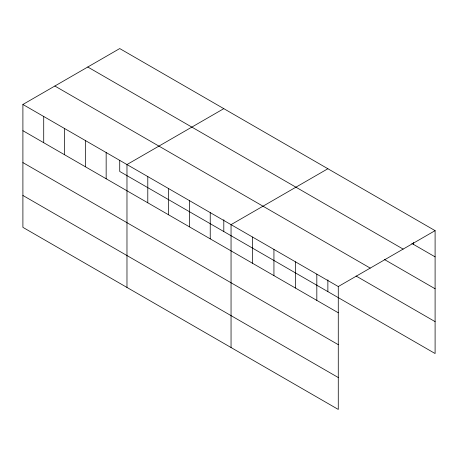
<?xml version="1.0" encoding="UTF-8"?>
<svg xmlns="http://www.w3.org/2000/svg" width="458" height="458" viewBox="0 0 458 458"><rect width="100%" height="100%" fill="white"/><g stroke="black" fill="none" stroke-linecap="round" stroke-linejoin="round"><path stroke-width="0.69" d="M22.9 104.47L338.273 286.548L338.273 409.435L22.9 227.357L22.9 104.47L119.727 48.565L435.1 230.643L435.1 353.53L119.727 171.452L119.727 160.357M223.802 108.655L126.975 164.554L126.975 287.441M327.871 168.739L231.05 224.638L231.05 347.525M338.273 286.548L435.1 230.643M411.816 243.427L435.1 256.869M87.776 67.011L403.149 249.095M384.245 259.405L435.1 288.769M54.851 86.018L370.224 268.102M356.061 276.002L435.1 321.636M22.9 130.696L338.273 312.774M22.9 162.59L338.273 344.674M22.9 195.457L338.273 377.535M413.654 242.362L413.654 244.492M327.871 279.838L327.871 291.626M316.827 274.165L316.827 300.391M295.381 261.787L295.381 288.008M273.936 249.404L273.936 275.63M252.495 237.021L252.495 263.247M223.802 219.748L223.802 231.542M210.233 212.621L210.233 238.847M189.417 200.604L189.417 226.83M168.601 188.587L168.601 214.813M147.791 176.57L147.791 202.797M106.159 152.537L106.159 178.763M85.343 140.52L85.343 166.746M64.532 128.503L64.532 154.73M43.716 116.487L43.716 142.713"/></g></svg>
